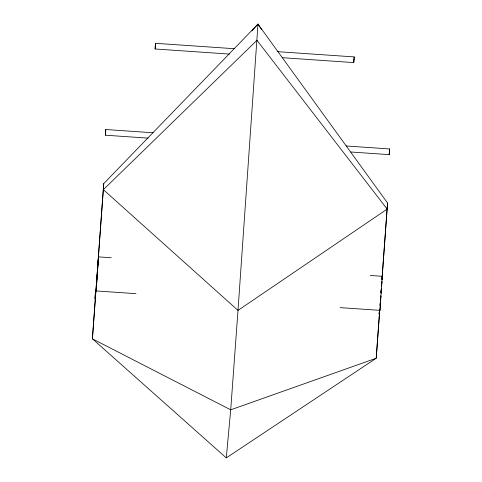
<?xml version="1.0" encoding="UTF-8"?>
<svg xmlns="http://www.w3.org/2000/svg" width="482" height="482" viewBox="0 0 482 482"><rect width="100%" height="100%" fill="white"/><g stroke="black" fill="none" stroke-linecap="round" stroke-linejoin="round"><path stroke-width="0.72" d="M135.954 293.665L96.159 290.941L98.491 256.882L111.258 257.756M98.491 256.882L96.159 290.941M148.191 138.135L105.395 135.207L105.576 132.339M153.083 132.767L105.781 129.531L105.6 132.393M229.324 54.068L155.108 48.989L155.493 43.314L234.21 48.7M282.554 57.713L353.77 62.588L353.957 59.72M277.692 51.676L354.162 56.906L353.981 59.774M340.178 307.637L379.967 310.36L380.394 303.136M370.29 275.481L382.304 276.307L379.967 310.36M350.914 152.005L389.203 154.626L389.39 151.764M346.046 145.974L389.595 148.95L389.414 151.812M381.997 279.548L387.552 203.018L257.978 24.1L103.744 183.6L92.405 338.816L226.281 457.9L376.219 358.24L379.792 309.522M251.984 30.824L257.978 24.1L238.006 310.396L230.703 409.827L226.281 457.9M379.105 313.963L379.189 312.523L379.081 313.921M380.533 301.027L380.864 296.123M95.177 295.912L94.99 298.774L95.382 293.098L95.201 295.966M381.063 293.177L381.364 288.778M381.509 286.73L381.858 281.886M103.744 183.6L92.405 338.816L230.703 409.827L376.219 358.24L379.738 309.444M380.069 304.949L380.238 302.702M380.563 298.201L380.732 295.954M381.003 292.206L381.226 289.212M381.503 285.465L381.774 281.717M381.997 278.717L387.552 203.018M380.069 305.775L380.286 302.78M380.563 299.033L380.786 296.032M381.003 293.038L381.28 289.29M381.497 286.29L381.828 281.795M382.009 279.843L382.304 276.307M105.781 129.531L105.395 135.207M155.493 43.314L155.108 48.989M354.162 56.906L353.77 62.588M389.595 148.95L389.203 154.626M257.978 24.1L261.72 29.745M256.948 40.301L103.359 189.673L238.006 310.396L387.167 209.098L256.948 40.301"/></g></svg>
